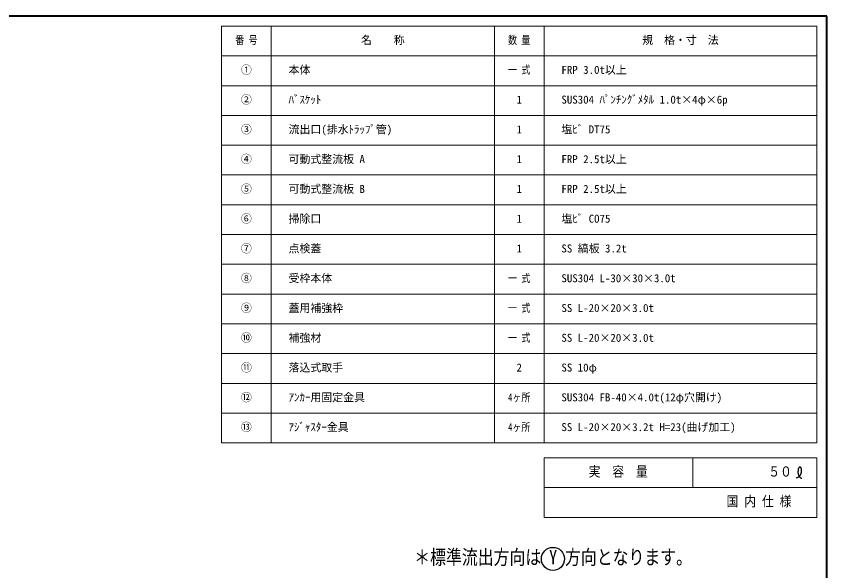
# Model space of a CAD drawing. Units: millimetres at full size, sheet at 1:8; details may follow other scales. Extents: x -1685 to 1555, y -1115 to 1133.
# Drawn here: x -79 to 1555, y 15 to 1133 of the extents above; entities that cross this region are included whole.
import ezdxf
from ezdxf.enums import TextEntityAlignment as Align

# ---------------------------------------------------------------- set-up
doc = ezdxf.new("R2010")
doc.units = ezdxf.units.MM
doc.header["$LTSCALE"] = 8
doc.layers.add('0-0_ﾚｲﾔ1', color=4, linetype='Continuous', lineweight=9)
doc.styles.add('ＭＳ ゴシック', font='')
doc.styles.get('ＭＳ ゴシック').set_extended_font_data('MS Gothic')

msp = doc.modelspace()

# ---------------------------------------------------------------- linework, layer by layer
at = {"layer": '0-0_ﾚｲﾔ1', "color": 1, "lineweight": 40}
for p, q in [((1555.424, 1133.018), (-1684.576, 1133.018)), ((1555.424, -1114.982), (1555.424, 1133.018))]:
    msp.add_line(p, q, dxfattribs=at)
at = {"layer": '0-0_ﾚｲﾔ1', "color": 3, "lineweight": 18}
for p, q in [((1535.424, 1113.018), (335.424, 1113.018)), ((335.424, 273.018), (335.424, 1113.018)), ((435.424, 273.018), (435.424, 1113.018)), ((885.424, 273.018), (885.424, 1113.018)), ((985.424, 273.018), (985.424, 1113.018)), ((1535.424, 273.018), (1535.424, 1113.018)), ((1535.424, 1053.018), (335.424, 1053.018)), ((1535.424, 993.018), (335.424, 993.018)), ((1535.424, 933.018), (335.424, 933.018)), ((1535.424, 873.018), (335.424, 873.018)), ((1535.424, 813.018), (335.424, 813.018)), ((1535.424, 753.018), (335.424, 753.018)), ((1535.424, 693.018), (335.424, 693.018)), ((1535.424, 633.018), (335.424, 633.018)), ((1535.424, 573.018), (335.424, 573.018)), ((1535.424, 513.018), (335.424, 513.018)), ((1535.424, 453.018), (335.424, 453.018)), ((1535.424, 393.018), (335.424, 393.018)), ((1535.424, 333.018), (335.424, 333.018)), ((1535.424, 273.018), (335.424, 273.018)), ((1535.424, 243.018), (985.424, 243.018)), ((985.424, 123.018), (985.424, 243.018)), ((1285.424, 183.018), (1285.424, 243.018)), ((1535.424, 123.018), (1535.424, 243.018)), ((1535.424, 183.018), (985.424, 183.018)), ((1535.424, 123.018), (985.424, 123.018))]:
    msp.add_line(p, q, dxfattribs=at)
at = {"layer": '0-0_ﾚｲﾔ1', "color": 5, "lineweight": 25}
for points in [[(1493.884, 202.179), (1494.464, 202.513), (1495.461, 203.094), (1496.449, 203.69), (1497.423, 204.309), (1498.376, 204.96), (1499.304, 205.653), (1499.828, 206.077), (1500.213, 206.407), (1500.856, 207.002), (1501.466, 207.63), (1502.034, 208.293), (1502.55, 208.991), (1503.006, 209.726), (1503.239, 210.17), (1503.407, 210.532), (1503.66, 211.172), (1503.871, 211.83), (1504.042, 212.501), (1504.174, 213.181), (1504.27, 213.865), (1504.311, 214.263), (1504.342, 214.674), (1504.372, 215.381), (1504.378, 216.089), (1504.368, 216.798), (1504.347, 217.511), (1504.324, 218.229), (1504.311, 218.648), (1504.299, 219.089), (1504.27, 219.85), (1504.209, 220.606), (1504.091, 221.348), (1503.888, 222.065), (1503.577, 222.751), (1503.336, 223.13), (1503.182, 223.333), (1502.884, 223.664), (1502.552, 223.958), (1502.193, 224.202)], [(1502.193, 224.202), (1501.814, 224.38), (1501.422, 224.479), (1501.192, 224.495), (1501.003, 224.482), (1500.678, 224.412), (1500.36, 224.286), (1500.052, 224.114), (1499.76, 223.905), (1499.488, 223.668), (1499.341, 223.52), (1499.137, 223.289), (1498.831, 222.868), (1498.575, 222.422), (1498.363, 221.956), (1498.189, 221.474), (1498.047, 220.982), (1497.977, 220.694), (1497.899, 220.332), (1497.787, 219.705), (1497.7, 219.074), (1497.63, 218.44), (1497.572, 217.805), (1497.52, 217.167), (1497.489, 216.796), (1497.452, 216.354), (1497.389, 215.592), (1497.337, 214.83), (1497.305, 214.069), (1497.304, 213.31), (1497.345, 212.555), (1497.392, 212.119), (1497.448, 211.741), (1497.577, 211.093), (1497.742, 210.452), (1497.939, 209.817), (1498.163, 209.191), (1498.41, 208.574), (1498.561, 208.221), (1498.675, 207.966)], [(1498.675, 207.966), (1498.878, 207.532), (1499.089, 207.102), (1499.31, 206.676), (1499.54, 206.253), (1499.781, 205.833), (1499.926, 205.59), (1500.099, 205.307), (1500.412, 204.826), (1500.746, 204.36), (1501.104, 203.919), (1501.49, 203.511), (1501.908, 203.147), (1502.167, 202.959), (1502.389, 202.818), (1502.789, 202.603), (1503.207, 202.416), (1503.641, 202.251), (1504.085, 202.103), (1504.535, 201.965), (1504.798, 201.887)]]:
    msp.add_lwpolyline(points, dxfattribs=at)
msp.add_circle((1003.357, 39.352), 23.2, dxfattribs=at)

# ---------------------------------------------------------------- texts
at = {"layer": '0-0_ﾚｲﾔ1', "color": 7, "style": 'ＭＳ ゴシック'}
for s, height, width, p in [('番 号', 16.13, 0.8, (362.924, 1072.018)), ('数 量', 16.13, 0.8, (912.924, 1072.018)), ('一 式', 16.13, 0.8, (912.924, 1012.018)), ('一 式', 16.13, 0.8, (912.924, 592.018)), ('一 式', 16.13, 0.8, (912.924, 532.018)), ('一 式', 16.13, 0.8, (912.924, 472.018)), ('4ヶ所', 16.13, 0.8, (912.924, 352.018)), ('4ヶ所', 16.13, 0.8, (912.924, 292.018)), ('実\u3000容\u3000量', 20.53, 0.85, (1075.424, 199.018)), ('５０', 20.53, 0.85, (1437.424, 199.018)), ('国 内 仕 様', 20.53, 0.85, (1353.424, 139.018)), ('＊標準流出方向は Y 方向となります。', 29.33, 0.8, (723.757, 19.352))]:
    msp.add_text(s, height=height, dxfattribs=dict(at, width=width)).set_placement(p, align=Align.BOTTOM_LEFT)
for s, p in [('名\u3000\u3000称', (616.424, 1072.018)), ('規\u3000格・寸\u3000法', (1183.424, 1072.018)), ('①', (374.424, 1012.018)), ('本体', (470.424, 1012.018)), ('FRP 3.0t以上', (1020.424, 1012.018)), ('②', (374.424, 952.018)), ('ﾊﾞｽｹｯﾄ', (470.424, 952.018)), ('1', (929.924, 952.018)), ('SUS304 ﾊﾟﾝﾁﾝｸﾞﾒﾀﾙ 1.0t×4φ×6p', (1020.424, 952.018)), ('③', (374.424, 892.018)), ('流出口(排水ﾄﾗｯﾌﾟ管)', (470.424, 892.018)), ('塩ﾋﾞ DT75', (1020.424, 892.018)), ('1', (929.924, 892.018)), ('④', (374.424, 832.018)), ('可動式整流板 A', (470.424, 832.018)), ('1', (929.924, 832.018)), ('FRP 2.5t以上', (1020.424, 832.018)), ('⑤', (374.424, 772.018)), ('可動式整流板 B', (470.424, 772.018)), ('1', (929.924, 772.018)), ('FRP 2.5t以上', (1020.424, 772.018)), ('⑥', (374.424, 712.018)), ('掃除口', (470.424, 712.018)), ('塩ﾋﾞ CO75', (1020.424, 712.018)), ('1', (929.924, 712.018)), ('⑦', (374.424, 652.018)), ('点検蓋', (470.424, 652.018)), ('1', (929.924, 652.018)), ('SS 縞板 3.2t', (1020.424, 652.018)), ('⑧', (374.424, 592.018)), ('受枠本体', (470.424, 592.018)), ('SUS304 L-30×30×3.0t', (1020.424, 592.018)), ('⑨', (374.424, 532.018)), ('蓋用補強枠', (470.424, 532.018)), ('SS L-20×20×3.0t', (1020.424, 532.018)), ('⑩', (374.424, 472.018)), ('補強材', (470.424, 472.018)), ('SS L-20×20×3.0t', (1020.424, 472.018)), ('⑪', (374.424, 412.018)), ('落込式取手', (470.424, 412.018)), ('2', (929.924, 412.018)), ('SS 10φ', (1020.424, 412.018)), ('⑫', (374.424, 352.018)), ('ｱﾝｶｰ用固定金具', (470.424, 352.018)), ('SUS304 FB-40×4.0t(12φ穴開け)', (1020.424, 352.018)), ('⑬', (374.424, 292.018)), ('ｱｼﾞｬｽﾀｰ金具', (470.424, 292.018)), ('SS L-20×20×3.2t H=23(曲げ加工)', (1020.424, 292.018))]:
    msp.add_text(s, height=16.13, dxfattribs=at).set_placement(p, align=Align.BOTTOM_LEFT)

doc.saveas('drawing.dxf')
